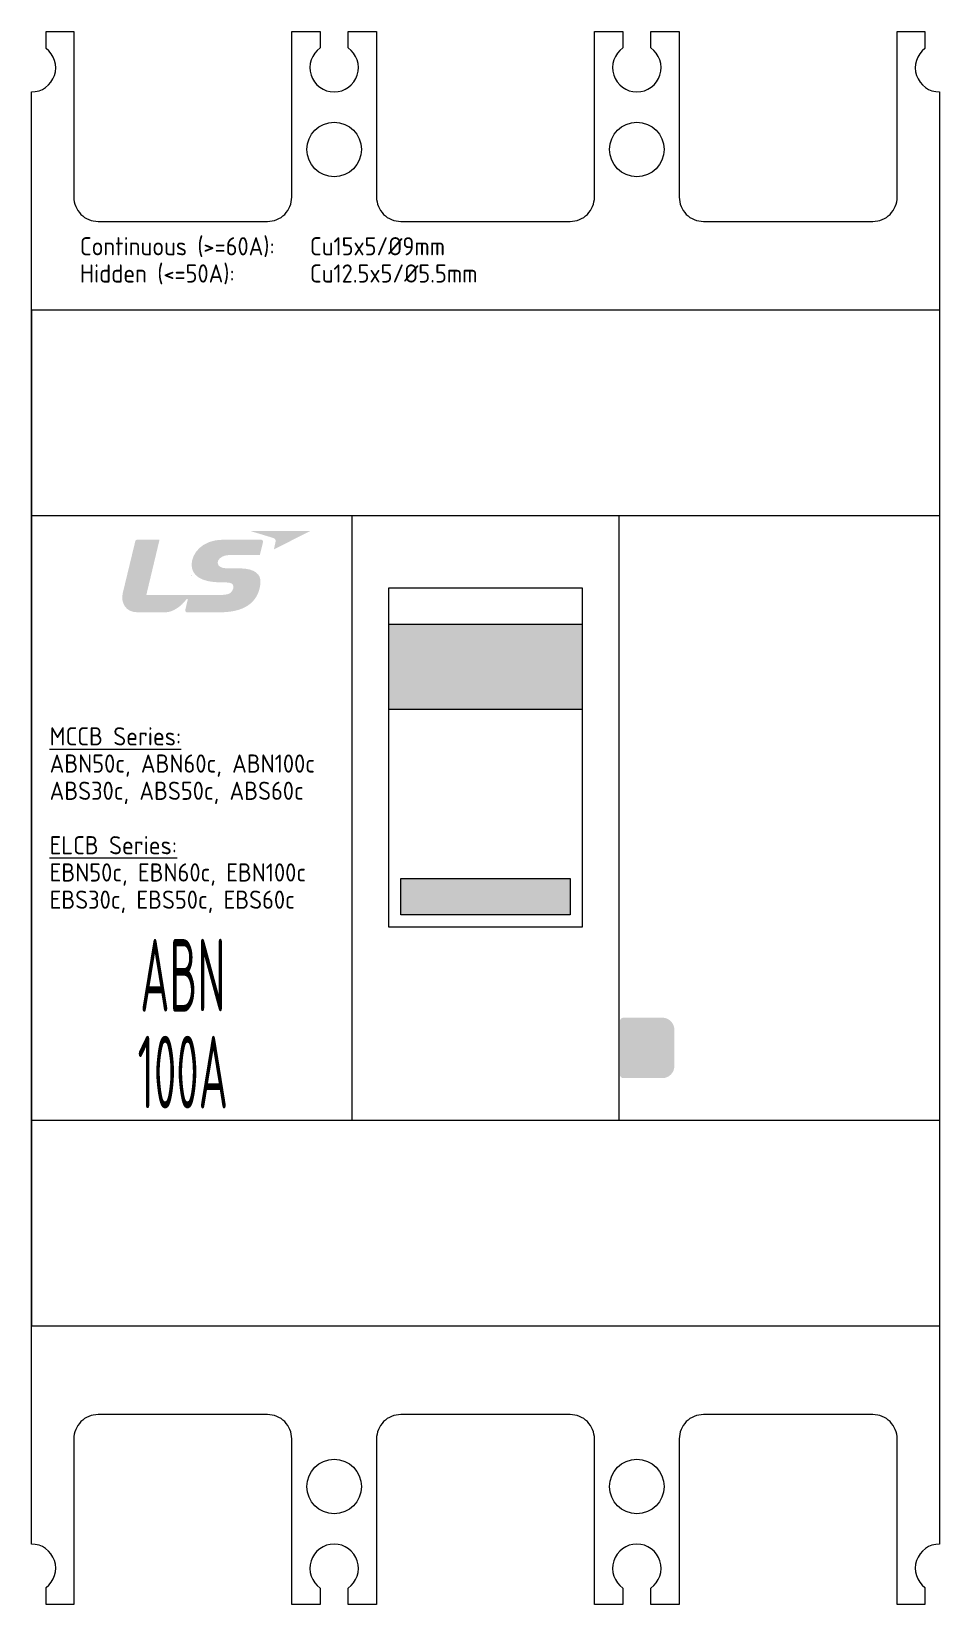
# Model space of a CAD drawing. Header units: millimetres. Extents: x -50 to 25, y -73 to 57.
import ezdxf
from ezdxf.enums import TextEntityAlignment as Align

# ---------------------------------------------------------------- set-up
doc = ezdxf.new("R2010")
doc.units = ezdxf.units.MM
doc.layers.add('hw_Text', color=7, linetype='Continuous', lineweight=13)
doc.styles.add('WD_IEC', font='ISOCP2.shx', dxfattribs={"width": 0.9})

# ---------------------------------------------------------------- blocks, each defined once
blk = doc.blocks.new('*U5')
h = blk.add_hatch(color=10)
edge = h.paths.add_edge_path()
edge.add_spline(control_points=[(10.5597, 6.7227), (10.5597, 6.7227), (15.5292, 6.7227), (15.5292, 6.7227), (15.5292, 6.7227), (12.5227, 5.194), (12.5227, 5.194), (12.5227, 5.194), (12.6282, 5.6846), (12.6608, 5.831), (12.6957, 5.9856), (12.6412, 6.0887), (12.451, 6.1474), (12.2549, 6.2072), (10.5597, 6.7227), (10.5597, 6.7227)], knot_values=[0, 0, 0, 0, 1, 1, 1, 2, 2, 2, 3, 3, 3, 4, 4, 4, 5, 5, 5, 5], degree=3, periodic=0)
h = blk.add_hatch(color=152)
edge = h.paths.add_edge_path()
edge.add_spline(control_points=[(8.564, 2.4685), (8.9563, 2.4685), (9.1808, 2.3695), (9.1808, 2.1071), (9.1808, 1.9364), (9.0647, 1.7112), (8.9598, 1.6289), (8.7187, 1.4434), (8.5071, 1.4239), (7.3804, 1.4239), (7.3804, 1.4239), (1.9845, 1.4239), (1.9845, 1.4239), (1.9845, 1.4239), (3.0765, 6), (3.0765, 6), (3.0765, 6), (1.2699, 6), (1.2699, 6), (1.1455, 6), (1.099, 5.9656), (1.0613, 5.8181), (1.0613, 5.8181), (0.0442, 1.6058), (0.0442, 1.6058), (-0.1471, 0.7691), (0.2857, 0), (1.2486, 0), (2.2111, 0), (2.7619, 0), (3.5799, 0), (4.1541, 0), (4.8861, 0.4936), (5.2879, 1.0618), (5.3385, 1.1329), (5.4271, 1.146), (5.3916, 0.9943), (5.3208, 0.6944), (5.236, 0.3324), (5.2144, 0.2429), (5.1738, 0.067), (5.266, 0), (5.3495, 0), (5.3495, 0), (7.4326, 0), (8.0953, 0), (10.4251, 0), (11.3139, 1.1151), (11.4147, 2.4436), (11.4656, 3.1179), (10.9845, 3.6322), (9.6483, 3.6322), (9.6483, 3.6322), (8.9865, 3.6322), (8.6221, 3.6322), (8.2547, 3.6322), (7.8802, 3.7638), (7.8802, 4.0914), (7.8802, 4.4268), (8.308, 4.7296), (8.8585, 4.7296), (8.8585, 4.7296), (11.3596, 4.7296), (11.3596, 4.7296), (11.3596, 4.7296), (11.5587, 5.5206), (11.6019, 5.7037), (11.6558, 5.9342), (11.5877, 6), (11.4182, 6), (11.4182, 6), (8.3288, 6), (8.3288, 6), (6.5328, 6), (5.7269, 4.8013), (5.7269, 3.9445), (5.7269, 3.0871), (6.4178, 2.4697), (8.1984, 2.4697), (8.1984, 2.4697), (8.564, 2.4685), (8.564, 2.4685)], knot_values=[0, 0, 0, 0, 1, 1, 1, 2, 2, 2, 3, 3, 3, 4, 4, 4, 5, 5, 5, 6, 6, 6, 7, 7, 7, 8, 8, 8, 9, 9, 9, 10, 10, 10, 11, 11, 11, 12, 12, 12, 13, 13, 13, 14, 14, 14, 15, 15, 15, 16, 16, 16, 17, 17, 17, 18, 18, 18, 19, 19, 19, 20, 20, 20, 21, 21, 21, 22, 22, 22, 23, 23, 23, 24, 24, 24, 25, 25, 25, 26, 26, 26, 27, 27, 27, 27], degree=3, periodic=0)
at = {"layer": 'Defpoints', "color": 2, "linetype": 'ByBlock', "lineweight": 9}
blk.add_line((5.7544, 3), (5.7544, 3), dxfattribs=at)
blk = doc.blocks.new('*U1')
at = {"linetype": 'ByBlock', "lineweight": 9}
for color, points in [(254, [(29.5, 16), (29.5, 9), (45.5, 9), (45.5, 16)]), (20, [(30.5, -8), (44.5, -8), (44.5, -5), (30.5, -5)]), (20, [(48.6, -21.2, 0.414214), (48.9, -21.5), (52.1, -21.5, 0.414214), (53.1, -20.5), (53.1, -17.5, 0.414214), (52.1, -16.5), (48.9, -16.5, 0.414214), (48.6, -16.8)])]:
    blk.add_hatch(color=color, dxfattribs=at).paths.add_polyline_path(points)
at = {"color": 4, "linetype": 'ByBlock', "lineweight": 9, "ltscale": 10, "true_color": 0x40d9ff}
for p, q in [((0, -42), (0, 42)), ((0, 42), (0, -42)), ((0, -25), (0, 25)), ((0, 25), (0, -25))]:
    blk.add_line(p, q, dxfattribs=at)
at = {"color": 4, "linetype": 'ByBlock', "lineweight": 18, "ltscale": 10, "true_color": 0x40d9ff}
blk.add_lwpolyline([(3.5, 65), (3.5, 51.3, 0.414214), (5.5, 49.3), (19.5, 49.3, 0.414214), (21.5, 51.3), (21.5, 65), (23.85, 65), (23.85, 63.64, 3.162006), (26.15, 63.64), (26.15, 65), (28.5, 65), (28.5, 51.3, 0.414214), (30.5, 49.3), (44.5, 49.3, 0.414214), (46.5, 51.3), (46.5, 65), (48.85, 65), (48.85, 63.64, 3.162006), (51.15, 63.64), (51.15, 65), (53.5, 65), (53.5, 51.3, 0.414214), (55.5, 49.3), (69.5, 49.3, 0.414214), (71.5, 51.3), (71.5, 65), (73.8, 65), (73.8, 63.6, 0.720759), (75, 60), (75, -60, 0.720759), (73.8, -63.6), (73.8, -65), (71.5, -65), (71.5, -51.3, 0.414214), (69.5, -49.3), (55.5, -49.3, 0.414214), (53.5, -51.3), (53.5, -65), (51.15, -65), (51.15, -63.64, 3.162006), (48.85, -63.64), (48.85, -65), (46.5, -65), (46.5, -51.3, 0.414214), (44.5, -49.3), (30.5, -49.3, 0.414214), (28.5, -51.3), (28.5, -65), (26.15, -65), (26.15, -63.64, 3.162006), (23.85, -63.64), (23.85, -65), (21.5, -65), (21.5, -51.3, 0.414214), (19.5, -49.3), (5.5, -49.3, 0.414214), (3.5, -51.3), (3.5, -65), (1.2, -65), (1.2, -63.6, 0.720759), (0, -60), (0, 60, 0.720759), (1.2, 63.6), (1.2, 65)], format="xyb", close=True, dxfattribs=at)
at = {"color": 0, "linetype": 'ByBlock', "lineweight": 9}
for points in [[(0, 42), (75, 42), (75, -42), (0, -42)], [(0, 25), (75, 25), (75, -25), (0, -25)], [(26.5, 25), (48.5, 25), (48.5, -25), (26.5, -25)], [(29.5, -9), (45.5, -9), (45.5, 19), (29.5, 19)], [(29.5, 9), (45.5, 9), (45.5, 16), (29.5, 16)], [(30.5, -5), (44.5, -5), (44.5, -8), (30.5, -8)]]:
    blk.add_lwpolyline(points, close=True, dxfattribs=at)
at = {"color": 112, "linetype": 'ByBlock', "lineweight": 9}
for centre in [(25, 55.25), (50, 55.25), (25, -55.25), (50, -55.25)]:
    blk.add_circle(centre, 2.25, dxfattribs=at)
at = {"color": 0, "linetype": 'ByBlock', "lineweight": 9}
blk.add_blockref('*U5', (7.5, 17), dxfattribs=at)
at = {"layer": 'Defpoints', "color": 4, "linetype": 'ByBlock', "lineweight": 9, "true_color": 0x7df5b7, "style": 'WD_IEC'}
for s, p in [('Continuous (>=60A):', (4, 47.25)), ('Cu15x5/%%C9mm', (23, 47.25)), ('Hidden (<=50A):', (4, 45)), ('Cu12.5x5/%%C5.5mm', (23, 45)), ('%%UMCCB Series:', (1.5, 6.75)), ('ABN50c, ABN60c, ABN100c', (1.5, 4.5)), ('ABS30c, ABS50c, ABS60c', (1.5, 2.25)), ('%%UELCB Series:', (1.5, -2.25)), ('EBN50c, EBN60c, EBN100c', (1.5, -4.5)), ('EBS30c, EBS50c, EBS60c', (1.5, -6.75))]:
    blk.add_text(s, height=1.5, dxfattribs=at).set_placement(p, align=Align.MIDDLE_LEFT)
at = {"layer": 'hw_Text', "color": 4, "true_color": 0x7df5b7, "style": 'WD_IEC', "width": 0.5, "flags": 12}
blk.add_attdef('TYPE', text='', height=6, dxfattribs=at).set_placement((12.5, -13), align=Align.MIDDLE_CENTER)
at = {"layer": 'hw_Text', "color": 1, "style": 'WD_IEC', "width": 0.5, "flags": 12}
blk.add_attdef('RATE', text='', height=6, dxfattribs=at).set_placement((12.5, -21), align=Align.MIDDLE_CENTER)
blk = doc.blocks.new('LS_a330d08324995b388fc9eb76fa9a4641_FACE_0')
at = {"color": 0, "linetype": 'ByBlock', "lineweight": 9}
ref = blk.add_blockref('*U1', (-50, -8.4), dxfattribs=at)
ref.add_attrib('TYPE', 'ABN', dxfattribs={"layer": 'hw_Text', "true_color": 0x7df5b7, "height": 6, "style": 'WD_IEC', "width": 0.5, "flags": 12}).set_placement((-37.5, -21.4), align=Align.MIDDLE_CENTER)
ref.add_attrib('RATE', '100A', dxfattribs={"layer": 'hw_Text', "color": 1, "height": 6, "style": 'WD_IEC', "width": 0.5, "flags": 12}).set_placement((-37.5, -29.4), align=Align.MIDDLE_CENTER)
blk = doc.blocks.new('LS_a330d08324995b388fc9eb76fa9a4641')
at = {"color": 4, "true_color": 0x40d9ff}
blk.add_blockref('LS_a330d08324995b388fc9eb76fa9a4641_FACE_0', (0, 0), dxfattribs=at)

msp = doc.modelspace()

# ---------------------------------------------------------------- block references
at = {"color": 4, "true_color": 0x40d9ff}
msp.add_blockref('LS_a330d08324995b388fc9eb76fa9a4641', (0, 0), dxfattribs=at)

doc.saveas('drawing.dxf')
